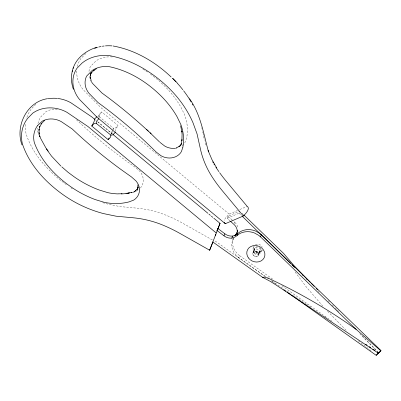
<?xml version="1.0" encoding="UTF-8"?>
<svg xmlns="http://www.w3.org/2000/svg" width="401" height="401" viewBox="0 0 401 401"><rect width="100%" height="100%" fill="white"/><g stroke="black" fill="none" stroke-linecap="round" stroke-linejoin="round"><path stroke-width="0.3" stroke-dasharray="2 1.5" d="M98.21 117.032L99.122 114.741M110.836 134.51L112.656 129.929M112.887 129.358L113.343 128.21L98.841 116.385A3.083 2.707 21.7 0 0 97.674 116.46M111.553 134.48L112.691 131.618M229.938 220.796L227.237 218.35L228.054 216.289L239.858 211.101M234.41 223.432L234.816 222.405L232.565 220.365M227.237 218.35L239.036 213.162L239.653 211.618M232.71 240.074L233.532 238.014M265.367 276.605L238.806 257.738L239.628 255.673L237.778 254.174L234.826 250.58A16.642 14.611 21.7 0 1 233.342 238.51M253.362 247.612L253.913 246.239M253.066 252.45L254.745 248.299M258.6 255.191A3.088 2.712 21.7 0 0 255.547 251.051A3.088 2.712 21.7 0 0 253.357 255.216A3.088 2.712 21.7 0 0 258.6 255.191L260.219 251.011M259.447 253.101L260.269 251.036M261.602 251.698L262.149 250.319A4.601 4.04 21.7 0 1 256.7 252.099A4.601 4.04 21.7 0 1 253.562 247.237M35.859 104.29L31.534 108.686L29.844 111.062A38.085 33.438 21.7 0 0 26.421 118.806M85.924 53.423L80.731 58.701L79.308 61.122A30.972 27.193 21.7 0 0 77.308 66.666M113.373 129.899A3.063 2.692 21.7 0 0 113.428 128.49L113.343 128.21L113.648 128.265A3.063 2.692 21.7 0 0 116.084 127.473L118.024 125.498L101.613 111.879L99.684 113.839A3.083 2.707 21.7 0 0 99.067 116.155L99.157 116.44M112.425 131.187L110.876 132.766A20.501 3.403 -50.3 0 1 110.821 134.165M237.593 210.47L229.146 214.094L226.109 217.312A19.178 6.07 -30.6 0 0 224.134 220.931M136.109 191.172L137.523 190.475A15.068 13.228 21.7 0 0 139.478 189.001M239.848 209.502L247.171 206.365M253.126 252.394L258.645 253.021M212.395 239.983L183.758 223.798A137.523 120.741 21.7 0 0 167.773 215.933A92.11 80.872 21.7 0 0 137.593 208.219L119.864 206.57L107.398 203.989A109.498 96.14 21.7 0 1 102.375 202.56M142.916 69.127L148.104 72.345M265.382 276.59L214.109 240.244M272.134 281.146L284.073 289.201M286.67 290.951L290.304 293.402M293.422 295.502L305.883 303.908M306.399 304.259L311.071 307.412M324.569 316.519L326.65 317.918M239.628 255.673L273.216 279.532M281.868 285.677L332.249 321.467M270.986 280.595L275.582 283.858M61.934 181.347L67.117 185.232M150.545 74.085L158.55 80.426L163.924 85.408A97.132 85.283 21.7 0 1 180.746 106.861L184.655 114.846A51.082 44.852 21.7 0 1 186.676 137.693L185.217 142.019A15.068 13.228 21.7 0 1 183.813 143.954M358.319 340.72L369.03 349.231M369.516 349.617L370.975 350.775M238.806 257.738L236.961 256.234L234.004 252.64A16.642 14.611 21.7 0 1 233.397 238.64M229.146 214.094L100.917 107.663L83.283 89.774A30.972 27.193 21.7 0 1 76.827 69.594M97.834 121.829L112.27 133.809M94.466 119.142L95.869 120.31M97.593 121.719L112.054 133.723M60.787 180.545C45.754 168.345 32.235 152.836 26.19 134.175A38.085 33.438 21.7 0 1 25.479 123.824M228.054 216.289L232.114 219.959M76.431 119.734L80.801 123.799A462.077 405.697 21.7 0 0 99.819 140.41L104.716 144.425A462.077 405.697 21.7 0 0 130.004 163.608L135.348 167.357L139.819 171.337A15.068 13.228 21.7 0 1 140.325 188.139M242.089 213.257L243.427 214.555M239.036 213.162L241.713 215.753M301.998 275.031L302.875 275.918M305.938 279.036L306.815 279.923M318.193 291.497L319.071 292.389M359.772 333.777L377.722 352.028M346.098 330.244L327.562 311.211M328.068 300.57L329.757 302.309M332.299 304.915L333.567 306.219M335.261 307.958L336.95 309.697M337.376 310.133L339.101 311.903M362.364 335.807L377.857 351.727M322.85 306.184L306.484 287.201L294.098 270.665M38.371 133.754L38.656 134.721M201.778 127.658L202.079 128.791M202.726 131.658L202.956 132.816M203.071 133.393L203.533 135.708M203.648 136.28L204.445 140.295M72.396 188.766A109.498 96.14 21.7 0 1 70.937 187.828M57.408 109.473A18.596 16.326 21.7 0 0 46.145 111.503L40.556 117.187A25.709 22.571 21.7 0 0 37.97 123.528M38.09 132.786A25.709 22.571 21.7 0 1 37.509 128.119M115.247 131.413A20.501 3.403 -50.3 0 1 118.004 125.518M98.932 117.348A20.301 3.373 -50.3 0 1 101.613 111.879M112.185 56.942A25.709 22.571 21.7 0 0 96.045 60.817L90.451 66.496A18.596 16.326 21.7 0 0 88.957 71.584M89.744 78.17A18.596 16.326 21.7 0 1 89.027 75.182M205.663 144.931A92.11 80.872 21.7 0 1 204.871 142.039M183.402 144.395A15.068 13.228 21.7 0 1 181.016 146.295M259.437 247.698A3.088 2.712 21.7 0 1 258.81 252.264A3.088 2.712 21.7 0 1 254.46 249.442A3.088 2.712 21.7 0 1 258.765 247.262M234.816 222.405A10.15 8.912 21.7 0 1 238.034 228.369M259.402 247.708A3.058 2.687 21.7 0 1 259.011 252.129A3.058 2.687 21.7 0 1 254.525 249.908A3.058 2.687 21.7 0 1 257.983 247.006M261.993 249.633A4.601 4.04 21.7 0 1 255.602 253.237A4.601 4.04 21.7 0 1 254.856 246.099M255.402 244.725A4.601 4.04 21.7 0 1 262.274 247.191M253.522 251.853L253.106 252.419A3.058 2.687 21.7 0 0 255.733 256.495A3.058 2.687 21.7 0 0 258.665 253.056L258.294 252.394A3.058 2.687 21.7 0 0 253.522 251.853M254.179 253.156A3.088 2.712 21.7 0 0 259.422 253.126A3.088 2.712 21.7 0 0 256.364 248.991A3.088 2.712 21.7 0 0 254.179 253.156"/><path stroke-width="0.6" d="M217.412 230.244L220.054 223.272L209.648 250.249L212.891 242.104M72.406 70.686C70.797 76.822 71.253 83.438 73.438 89.373M73.067 68.441C76.421 57.754 86.486 50.341 96.897 47.248M72.155 71.553L73.318 67.569M215.447 235.422L215.883 234.269M212.781 241.943L262.485 277.251L270.299 281.382L275.828 284.84L378.444 353.251L380.83 350.83L356.213 329.447L260.54 236.881L258.73 235.347L254.535 233.011A16.642 14.611 21.7 0 0 237.101 235.477A12.982 11.398 21.7 0 1 235.537 236.64L235.111 236.891A12.982 11.398 21.7 0 1 231.818 238.139A10.15 8.912 21.7 0 1 224.009 235.843L224.831 233.778L217.522 228.219M231.818 238.139L232.64 236.074A12.982 11.398 21.7 0 0 235.933 234.831L236.359 234.58A12.982 11.398 21.7 0 0 237.918 233.417A16.642 14.611 21.7 0 1 255.357 230.946L259.547 233.287L261.362 234.821L380.95 350.524L380.83 350.83M235.337 235.432L235.743 234.4A12.982 11.398 21.7 0 0 236.846 232.856L237.076 232.44A12.982 11.398 21.7 0 0 237.638 231.141M235.778 235.322A12.982 11.398 21.7 0 0 236.029 234.916L236.254 234.5A12.982 11.398 21.7 0 0 237.272 231.372L237.683 230.339M237.101 235.477L237.918 233.417M260.54 236.881L261.362 234.821M287.332 292.204L376.213 355.336L378.719 352.609L378.444 353.251M44.556 120.47L41.087 123.994L41.629 123.313L39.589 127.162L39.839 126.29L38.977 130.25L39.052 129.373L39.108 133.528L39.007 132.716L39.894 136.576L39.649 135.894L40.621 138.35L45.814 147.829L48.205 151.167M110.606 135.082L110.696 135.358A3.063 2.692 21.7 0 1 110.08 137.663L108.14 139.633L91.729 126.014L93.659 124.054A3.083 2.707 21.7 0 1 96.105 123.257L110.917 135.137A3.063 2.692 21.7 0 0 113.348 134.345L115.293 132.37A20.501 3.403 -50.3 0 1 115.222 132.114M376.213 355.336L380.95 350.524M96.451 68.731L93.483 70.641L94.12 70.115L90.651 73.639L91.318 72.646L90.315 75.423L90.566 74.556L90.461 78.225L90.36 77.418L91.172 80.546M134.145 191.563L135.899 190.696L135.217 191.036L137.533 188.851L136.982 189.548L137.939 187.904L137.523 188.711L138.119 186.921L137.869 187.788L137.869 184.771M224.119 222.314L225.317 223.713L243.342 215.984A20.256 6.406 -30.6 0 0 247.176 206.36L225.979 180.906A137.523 120.741 21.7 0 1 219.618 172.661M176.33 147.864L179.568 146.27L178.951 146.776L180.405 145.433L179.864 146.109L181.347 143.648L181.097 144.52L181.974 139.638L181.899 140.52L182.089 134.32L181.813 131.197L181.914 132.004L180.615 125.739M132.982 192.244L134.701 191.748M128.485 193.031L131.799 192.285M47.589 98.666C26.952 101.613 15.017 126.074 21.995 144.921M125.563 193.462L129.007 192.936M118.521 193.828L122.059 193.763M262.485 277.251L264.911 277.206L268.229 278.179M113.002 45.975C134.967 49.919 155.107 61.734 171.152 77.042M267.778 277.968C298.795 292.359 328.414 309.512 356.213 329.447M209.648 250.214L179.934 233.417A137.523 120.741 21.7 0 0 163.949 225.557A92.11 80.872 21.7 0 0 133.764 217.838L116.034 216.189L103.573 213.608A109.498 96.14 21.7 0 1 63.288 194.851C45.348 182.099 29.388 164.956 22.361 143.794A38.085 33.438 21.7 0 1 26.02 120.681L27.704 118.305L32.897 113.032L35.373 111.488A30.972 27.193 21.7 0 1 66.817 112.23L87.979 126.536L216.209 232.966M365.587 344.188L367.146 345.241M369.221 346.639L370.78 347.692M372.855 349.091L374.935 350.494M377.526 352.243L378.569 352.945M283.758 289.662L285.798 291.116M216.705 230.279L224.009 235.843M159.949 142.36L164.711 146.049A15.068 13.228 21.7 0 0 175.016 148.315M225.317 223.713L97.087 117.282L79.453 99.393A30.972 27.193 21.7 0 1 75.483 70.741L76.907 68.32L82.1 63.042L84.501 61.263A38.085 33.438 21.7 0 1 109.172 55.599C131.749 59.629 152.265 72.01 168.615 87.844A109.498 96.14 21.7 0 1 192.996 122.756L197.051 133.884L200.62 149.914A92.11 80.872 21.7 0 0 212.019 176.716A137.523 120.741 21.7 0 0 222.149 190.525L243.342 215.984M94.701 119.318L91.804 116.917L70.646 102.611A30.972 27.193 21.7 0 0 57.955 98.491M113.017 134.52L207.984 213.347M208.951 214.144L210.395 215.347M211.357 216.144L212.806 217.347M213.768 218.149L220.039 223.347M60.872 166.034L51.483 156.079L46.381 148.941M61.759 166.816L68.1 172.32L74.045 176.726A97.132 85.283 21.7 0 0 98.977 189.934L108.024 192.701A51.082 44.852 21.7 0 0 118.275 193.909M230.39 221.207L233.999 224.465A10.15 8.912 21.7 0 1 237.272 231.372M146.52 129.408L151.137 133.703M243.873 214.986L283.562 253.387L293.843 265.407L310.294 282.304M242.159 216.184L290.62 263.457M159.533 141.954L150.801 133.518A462.077 405.697 21.7 0 0 149.969 132.731M291.933 264.795L294.56 267.462M172.786 78.421L177.187 82.927M311.161 283.196L314.214 286.334M316.394 288.575L317.702 289.918M189.026 98.05C200.54 113.754 203.402 133.107 208.39 151.347L208.144 150.676L211.893 159.488L216.68 167.934M96.42 123.307L96.33 123.027A3.083 2.707 21.7 0 1 96.947 120.711L98.882 118.751A20.301 3.373 -50.3 0 1 98.806 118.495M48.135 98.746A30.972 27.193 21.7 0 1 57.403 98.425M132.415 192.385A51.082 44.852 21.7 0 1 131.282 192.655M129.563 193.011A51.082 44.852 21.7 0 1 126.641 193.477M125.458 193.618A51.082 44.852 21.7 0 1 121.287 193.904M109.122 137.974A20.496 3.403 -50.3 0 1 108.16 139.613M91.729 126.014A20.301 3.373 -50.3 0 0 94.466 119.142L96.395 117.182A3.083 2.707 21.7 0 1 96.972 116.741M232.64 236.074A10.15 8.912 21.7 0 1 224.831 233.778M148.295 131.172A462.077 405.697 21.7 0 0 132.019 116.686L127.177 112.616A462.077 405.697 21.7 0 0 107.262 96.917L101.934 92.977L92.831 83.699A18.596 16.326 21.7 0 1 91.689 82.135M91.428 81.729A18.596 16.326 21.7 0 1 90.721 80.481M218.911 171.663A137.523 120.741 21.7 0 1 215.848 167.092M94.666 48.361A38.085 33.438 21.7 0 1 97.533 47.368M98.711 47.037A38.085 33.438 21.7 0 1 101.112 46.486M102.33 46.265A38.085 33.438 21.7 0 1 104.18 46.01M105.423 45.889A38.085 33.438 21.7 0 1 111.914 45.879M172.44 78.225A109.498 96.14 21.7 0 1 175.954 81.779M177.227 83.147A109.498 96.14 21.7 0 1 182.836 89.759M183.593 90.736A109.498 96.14 21.7 0 1 188.876 98.255M189.528 99.283A109.498 96.14 21.7 0 1 191.102 101.879M192.305 103.984A109.498 96.14 21.7 0 1 192.886 105.042M176.56 148.064A15.068 13.228 21.7 0 1 175.538 148.25M214.54 164.986A92.11 80.872 21.7 0 1 213.908 163.924M213.292 162.856A92.11 80.872 21.7 0 1 212.69 161.773M234.77 235.673A16.642 14.611 21.7 0 1 235.743 234.4M182.846 147.312L181.387 151.638A15.068 13.228 21.7 0 1 160.886 155.668L156.119 151.979L151.523 147.478A462.077 405.697 21.7 0 0 128.19 126.305L123.348 122.24A462.077 405.697 21.7 0 0 103.438 106.536L98.105 102.596L89.007 93.318A18.596 16.326 21.7 0 1 86.621 76.115L92.215 70.436A25.709 22.571 21.7 0 1 108.871 66.606C128.325 70.496 145.959 81.293 160.094 95.027A97.132 85.283 21.7 0 1 176.921 116.48L180.826 124.465A51.082 44.852 21.7 0 1 182.846 147.312M37.639 125.523L36.732 126.806A25.709 22.571 21.7 0 0 34.26 142.405C40.782 160.59 54.636 175.307 70.215 186.345A97.132 85.283 21.7 0 0 95.147 199.553L104.195 202.32A51.082 44.852 21.7 0 0 129.152 201.863L133.693 200.094A15.068 13.228 21.7 0 0 135.994 180.956L131.518 176.976L121.017 169.513A462.077 405.697 21.7 0 1 100.887 154.044L95.994 150.029A462.077 405.697 21.7 0 1 76.972 133.418L72.165 128.947L61.198 121.568A18.596 16.326 21.7 0 0 42.321 121.122L37.639 125.523M248.445 257.948A9.228 8.105 21.7 0 0 264.104 257.873A9.228 8.105 21.7 0 0 254.981 245.512A9.228 8.105 21.7 0 0 248.445 257.948"/></g></svg>
